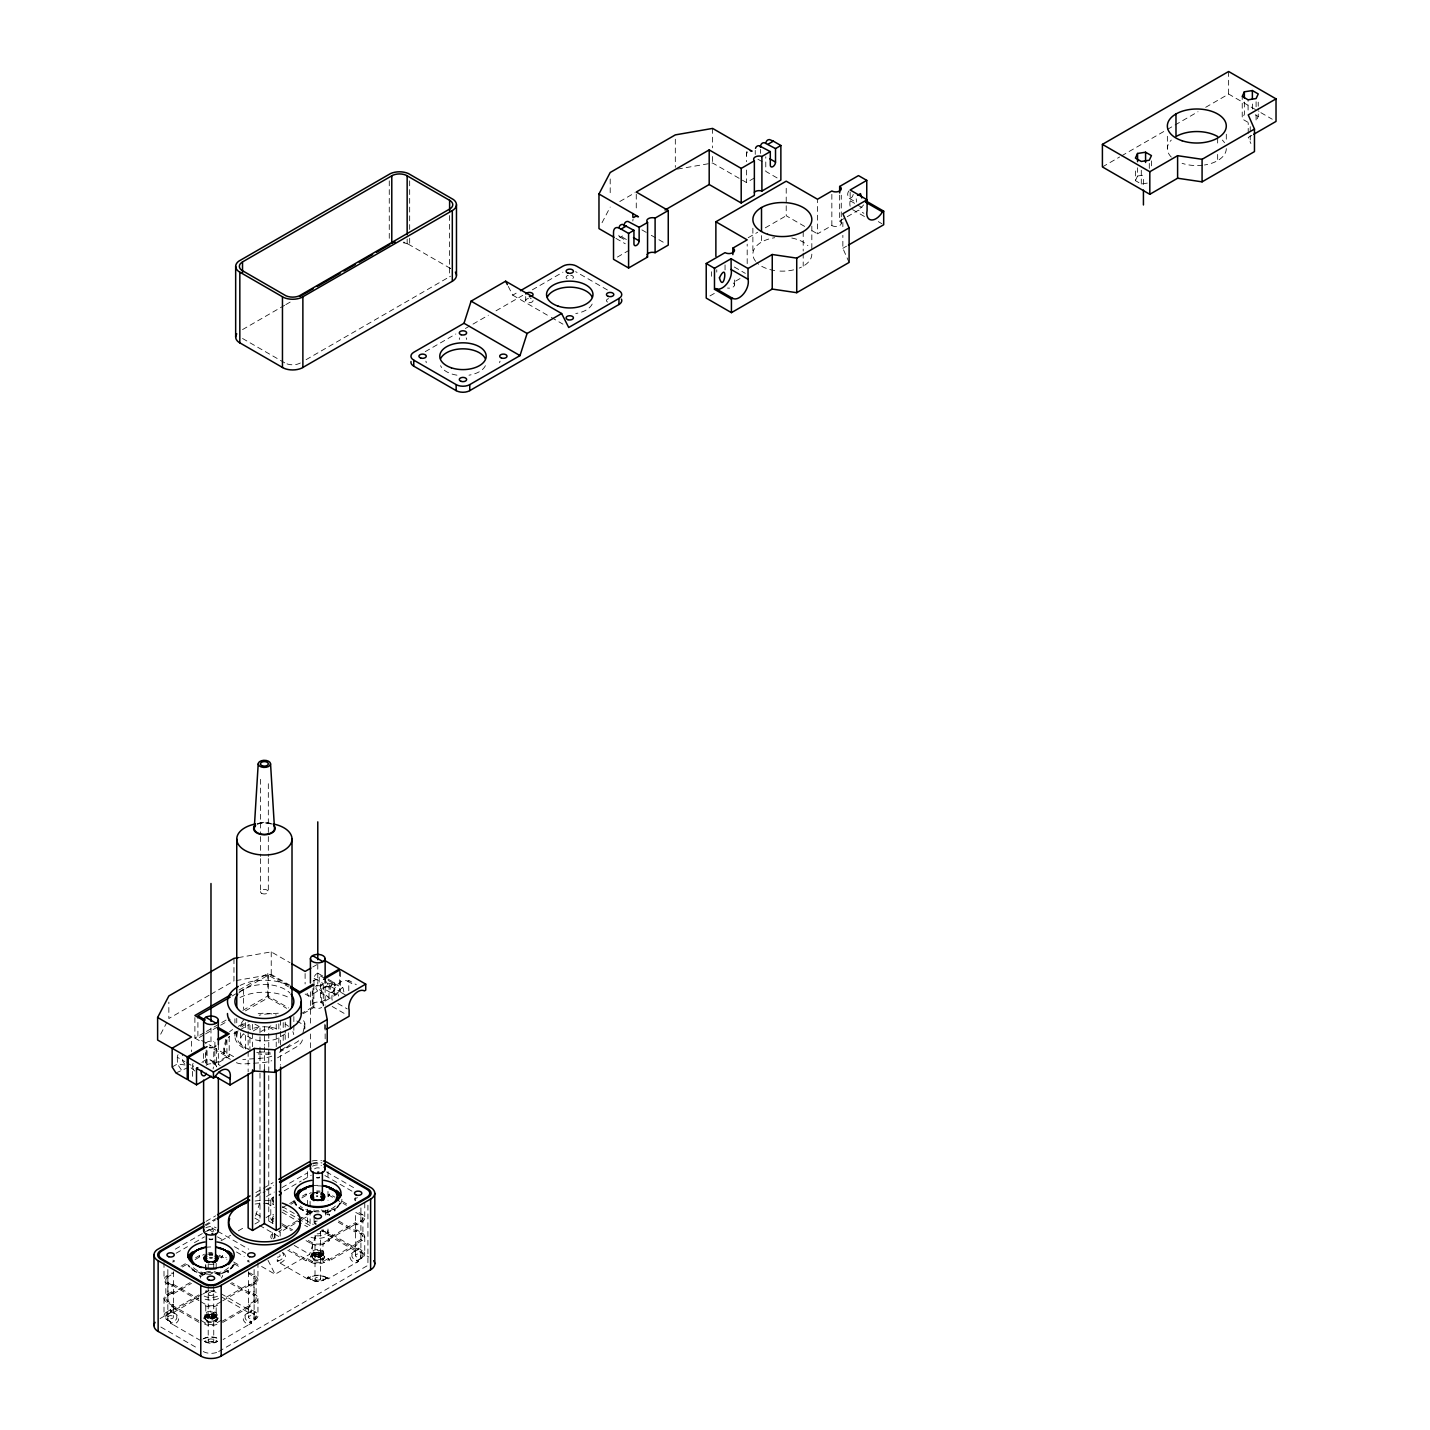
<?xml version="1.0" encoding="UTF-8"?>
<svg xmlns="http://www.w3.org/2000/svg" width="1430" height="1430" viewBox="0 0 1430 1430"><rect width="100%" height="100%" fill="white"/><g stroke="black" fill="none" stroke-linecap="round" stroke-linejoin="round"><path stroke-width="0.75" stroke-dasharray="5 3.75" d="M348.795 990.704L348.795 980.39L356.32 984.734M725.046 269.93L725.046 261.297M734.484 284.981L734.484 276.33M747.193 263.638L747.193 244.173M804.625 226.405L786.214 215.769L786.214 185.507M839.66 195.124L839.66 221.06A5.523 3.182 0 0 1 839.66 225.565A5.523 3.182 0 0 1 831.849 225.565L817.513 233.841L817.513 199.253M831.849 225.565L831.849 190.977M841.269 223.312L841.269 218.987M841.269 216.824L841.269 195.213M849.098 262.441L842.86 248.302L842.86 235.342M842.86 226.691L842.86 222.383M1147.289 183.094L1141.283 184.023L1135.42 180.645L1135.42 168.329M1135.42 180.645L1137.565 176.015L1137.565 167.81M1141.283 184.023L1141.283 169.669M1149.291 168.436L1149.291 162.287M1151.436 165.862L1151.436 157.657M1248.086 122.354L1242.223 118.976L1242.223 96.418M1244.368 102.048L1244.368 114.364L1242.223 118.976M1248.211 133.365L1248.211 123.123M1248.086 110.056L1248.086 99.814M1252.376 109.02L1252.376 102.871M1256.094 114.972L1256.094 121.121L1258.239 116.509L1258.239 108.305M1256.094 106.767L1256.094 98.563M1258.239 106.249L1258.239 102.156M313.974 985.109L314.064 978.299A3.682 2.127 -60 0 1 316.673 973.776A3.682 2.127 -60 0 1 319.283 975.296L324.932 978.549M319.176 982.106L319.283 975.296M339.5 971.042L339.5 991.544L328.239 985.038L322.894 988.13L334.155 994.619L334.352 984.001A3.682 2.127 -60 0 0 331.76 982.481A3.682 2.127 -60 0 0 329.15 987.004L328.954 997.64L320.534 1002.484A5.523 3.182 0 0 0 313.867 1003.002A5.523 3.182 0 0 0 312.991 1006.845L299.835 1014.442M343.844 991.919L343.093 987.969L332.761 983.054L330.259 986.771L330.259 991.294L337.927 996.156M716.77 272.111L716.77 269.769M856.213 198.824L856.499 202.095M225.779 1039.306L224.027 1047.582A11.333 6.542 0 0 0 227.263 1052.998L235.074 1057.521M302.981 1032.871L304.733 1024.577A11.333 6.542 0 0 0 303.518 1020.752M193.193 1066.995L193.479 1065.743M711.461 271.754L711.461 276.276M255.577 1215.965L260.725 1199.859M261.601 1266.462L275.114 1274.273L309.649 1254.325L316.745 1232.195M853.245 194.409C851.172 202.559 844.683 195.124 849.295 190.512M326.898 1233L328.042 1230.658M160.678 1034.176L166.809 1022.432M602.03 222.722L610.199 207.082M253.968 1318.728L253.968 1320.23A7.365 4.254 0 0 0 253.968 1314.206L250.053 1311.954L251.34 1309.701L256.059 1312.472A9.206 5.309 0 0 1 256.059 1318.943L250.053 1322.482L250.053 1320.98L251.483 1321.642L255.291 1319.443L253.968 1318.728A7.365 4.254 0 0 0 253.968 1312.704L255.291 1311.989M250.053 1311.954L251.483 1309.791L251.483 1311.292L248.749 1312.651L221.4 1296.867M166.666 1311.989L170.617 1309.701L171.904 1311.954L168.007 1314.206A7.365 4.254 0 0 0 168.007 1320.23L171.904 1322.482L165.898 1318.943A9.206 5.309 0 0 1 165.898 1312.472L168.007 1312.704L168.007 1314.206M285.124 1033.979L276.348 1039.038A23.953 13.817 0 0 1 252.413 1039.038L243.636 1033.979M285.124 1047.511L278.832 1051.461M362.094 1250.321L360.753 1251.053A7.365 4.254 0 0 1 360.753 1257.059L362.094 1257.792L358.286 1259.991L356.856 1259.312L356.856 1260.813L362.863 1257.292A9.206 5.309 0 0 0 362.863 1250.821L358.286 1248.122L356.856 1250.303L358.286 1248.122L358.286 1249.623L328.042 1232.177L325.593 1233.947A10.743 6.203 0 0 1 312.741 1235.163M307.504 1277.437L308.666 1276.615L308.666 1278.116L312.562 1280.368A7.365 4.254 0 0 0 322.983 1280.368L328.185 1277.365L322.983 1280.368L322.983 1278.867A7.365 4.254 0 0 1 312.562 1278.867L311.311 1279.636L307.504 1277.437L308.666 1278.116L307.504 1277.437L307.504 1278.938L277.277 1261.492L277.277 1259.991L278.707 1260.813L274.792 1258.561M309.97 1277.169L307.361 1278.813A12.584 7.275 0 0 1 328.203 1278.813L325.593 1277.169A10.743 6.203 0 0 0 309.97 1277.169L308.648 1277.902M306.092 359.681L450.522 276.205M198.734 1320.659L173.209 1305.912L173.209 1304.41L168.007 1301.407A7.365 4.254 0 0 1 168.007 1295.383L173.209 1292.38L173.209 1293.882L191.441 1283.354M274.882 1237.719L274.792 1233.733A7.365 4.254 0 0 0 273.631 1238.863M228.049 1270.769L228.049 1272.575L228.049 1270.769L222.49 1273.326A23.023 13.299 0 0 1 216.931 1274.666M334.834 1209.119L334.834 1210.906L334.834 1209.119L329.293 1211.675A23.023 13.299 0 0 1 323.734 1212.998M248.749 1272.217L248.749 1273.737L253.968 1276.74A7.365 4.254 0 0 1 253.968 1282.746L248.749 1285.767L248.749 1284.265L223.223 1298.994M355.391 1255.558L355.391 1212.247L360.753 1215.071A7.365 4.254 0 0 1 360.753 1221.095L355.552 1224.098L356.856 1224.849L362.058 1221.846A9.206 5.309 0 0 0 362.058 1214.32L356.856 1211.317M360.753 1239.738L355.552 1242.742L356.856 1243.492L362.058 1240.489A9.206 5.309 0 0 0 362.058 1232.982L356.856 1229.961L355.552 1230.712L360.753 1233.733A7.365 4.254 0 0 1 360.753 1239.738L362.058 1240.489M217.449 1341.304L216.591 1341.733A9.206 5.309 0 0 1 205.366 1341.733L204.472 1341.286L205.777 1340.536A7.365 4.254 0 0 0 216.18 1340.536L217.485 1341.286L216.18 1342.037A7.365 4.254 0 0 1 205.777 1342.037L201.862 1339.785M251.34 1321.731L250.053 1322.482L251.483 1321.642L251.483 1323.143L223.134 1339.517M326.898 1278.116L328.042 1277.437L328.042 1278.938L358.286 1261.492L358.286 1259.991L356.856 1260.813L358.144 1260.062M200.558 1278.098L200.558 1276.579L205.777 1273.576A7.365 4.254 0 0 1 207.296 1272.897M221.4 1301.55L216.18 1304.553A7.365 4.254 0 0 1 205.777 1304.553L200.558 1301.55M356.856 1224.849L355.552 1222.596L328.203 1238.38L328.203 1239.899L322.983 1242.902A7.365 4.254 0 0 1 312.562 1242.902L307.361 1239.899M221.4 1320.194L216.288 1323.161A7.365 4.254 0 0 1 205.777 1323.215L204.472 1323.966A9.206 5.309 0 0 0 217.485 1323.966L216.18 1323.215L216.18 1304.553L217.485 1305.304A9.206 5.309 0 0 1 204.472 1305.304L205.777 1304.553L205.777 1323.215L200.558 1320.194M356.856 1243.492L356.856 1245.012L329.508 1260.795L328.203 1258.543L323.073 1261.51A7.365 4.254 0 0 1 312.562 1261.546L311.275 1262.297L289.128 1249.516M242.528 329.597L284.624 305.287M285.821 304.608L290.362 301.98M619.78 201.541L635.099 192.692M508.294 286.429L512.709 295.152L518.518 291.809M425.228 351.673L455.848 333.994M465.411 328.489L488.363 315.226M496.013 310.81L522.79 295.349M532.353 289.825L562.955 272.165M617.385 257.078L628.968 250.375M677.516 169.097L712.605 163.002L746.46 182.54L756.13 176.963M748.194 237.72L757.703 232.232M765.3 227.835L786.214 215.769M709.977 295.921L715.626 292.667M740.025 278.582L732.857 282.711A5.523 3.182 0 0 1 733.733 286.572A5.523 3.182 0 0 1 727.513 288.056M839.66 221.06L845.309 217.789M847.186 216.716L858.483 210.192L863.881 213.302M842.86 248.302L846.56 246.175M1102.405 166.935L1119.619 156.996M1121.531 155.888L1165.522 130.505M1167.434 129.397L1173.172 126.072M1175.085 124.982L1198.036 111.719M1205.687 107.304L1228.638 94.058L1258.972 111.576M1251.911 135.332L1248.211 137.477L1250.892 143.536M209.066 995.298L168.847 1018.517L168.847 1002.108M210.979 994.19L233.966 980.926L233.966 958.368M239.042 990.025L267.821 973.401L288.538 985.359M232.125 995.995L237.827 992.706M239.722 991.616L268.25 975.153L288.502 986.843M312.83 966.966L316.691 964.75M194.891 1017.57L194.891 1038.073L204.49 1032.532M206.403 1031.423L219.845 1023.665M221.757 1022.557L229.444 1018.124M242.868 1010.367L267.821 995.959L288.538 1007.918M203.614 1035.016L197.912 1038.305L197.912 1015.747M205.509 1033.926L230.23 1019.662M245.424 1010.867L268.25 997.711L286.661 1008.329M238.256 1026.347L245.674 1022.075M172.154 1066.995L177.392 1063.974L188.099 1065.386M238.256 1030.869L232.679 1034.087A22.666 13.085 0 0 0 231.017 1035.159M240.097 1029.797L249.392 1024.434M175.962 1072.947L188.689 1067.263M305.144 994.011L308.916 996.192L317.692 991.133L328.954 997.64L315.637 986.503M253.235 1030.958L259.992 1027.062L259.992 1044.901M332.171 1000.213A12.977 7.49 -60 0 1 336.443 985.842A12.977 7.49 -60 0 1 347.526 981.123L348.795 980.39M260.993 1031.548L264.371 1029.582L267.768 1031.548M268.769 1047.135L268.769 1027.062L273.845 1024.13M206.188 1065.314A5.523 3.182 0 0 1 213.749 1064.152L226.905 1056.556L226.905 1033.997M334.155 994.619L339.5 991.544M216.502 1048.458L216.502 1066.905A5.523 3.182 0 0 0 214.893 1064.653L229.211 1056.377L229.211 1033.819M303.124 1013.709L313.867 1007.507A5.523 3.182 0 0 0 321.679 1007.507M323.108 1006.077A5.523 3.182 0 0 0 321.679 1003.002L340.519 992.134L347.132 995.941M279.368 1052.248L296.082 1042.595A22.666 13.085 0 0 0 300.425 1039.074M277.527 1057.825L296.082 1047.118A22.666 13.085 0 0 0 302.552 1039.449M206.045 1221.363L215.626 1215.84M255.845 1192.602L273.094 1182.646M204.847 1225.063L216.323 1218.432M256.506 1195.23L264.175 1190.815M266.087 1189.706L273.738 1185.291M205.777 1225.582L215.34 1220.058M255.505 1196.856L265.068 1191.333M266.981 1190.243L272.719 1186.918M175.3 1249.177L202.363 1233.554M204.293 1232.446L212.015 1227.977L215.876 1230.211M266.534 1196.517L274.256 1192.048M281.996 1187.579L307.11 1173.083M176.14 1253.216L187.473 1246.674M194.444 1242.652L204.472 1236.861M273.452 1197.035L273.488 1196.999A9.206 5.327 0 0 0 273.452 1204.507L273.488 1204.525M284.248 1190.797L301.23 1180.983M303.124 1179.893L311.275 1175.192M221.024 1240.829L230.623 1235.288M238.292 1230.855L244.047 1227.53M181.02 1266.211L188.313 1261.993M195.606 1257.792L199.253 1255.683L200.558 1257.935L199.253 1255.683M282.354 1207.707L287.823 1204.543M289.647 1203.488L295.116 1200.342M302.409 1196.123L306.056 1194.014L307.361 1196.284L306.056 1194.014M254.915 1223.991L259.992 1221.059L259.992 1047.135M266.069 1217.556L272.844 1213.659M171.904 1286.517L173.209 1284.265L171.904 1286.517L166.702 1283.496A9.206 5.309 0 0 1 166.702 1275.989L171.904 1272.986L173.209 1273.737L173.209 1272.217M182.325 1266.962L187.795 1263.798M195.088 1259.598L204.472 1254.182M290.951 1204.257L294.598 1202.147M301.891 1197.929L311.275 1192.513M268.769 1049.352L268.769 1221.059L273.845 1218.128M222.705 1255.683L221.4 1257.935L222.705 1255.683L226.351 1257.792M329.508 1194.014L328.203 1196.284L329.508 1194.014L334.978 1197.178M173.209 1304.41L171.904 1305.161L166.702 1302.158A9.206 5.309 0 0 1 166.702 1294.633L171.904 1291.63L173.209 1292.38M301.891 1219.593L307.361 1216.429L306.056 1214.177L311.275 1211.174A9.206 5.309 0 0 1 314.26 1210.012M171.904 1291.63L171.904 1293.131L190.136 1282.603M296.94 1220.934L278.707 1231.462L280.012 1232.213L300.068 1220.648M298.763 1219.897L306.056 1215.679M168.007 1301.407L166.702 1302.158L168.079 1301.461L168.007 1276.74L173.209 1273.737M214.661 1272.897A7.365 4.254 0 0 1 216.18 1273.576L217.485 1272.825L222.705 1275.828L221.4 1278.098M306.056 1214.177L307.361 1214.928L312.473 1211.961A7.365 4.254 0 0 1 322.983 1211.925L324.288 1211.174L329.508 1214.177L329.508 1215.679M329.508 1214.177L328.203 1214.928L323.073 1211.961M171.904 1305.161L171.904 1306.663L173.209 1305.912M198.824 1294.919L170.474 1311.292L170.474 1309.791L171.904 1311.954L170.474 1309.791M160.053 1318.585L208.673 1290.521M203.167 1293.9L205.777 1292.398A7.365 4.254 0 0 1 216.18 1292.398L216.18 1290.897A7.365 4.254 0 0 0 215.465 1290.539M174.8 1313.401L170.474 1311.292L173.209 1312.651L198.734 1297.922M248.749 1273.737L250.053 1272.986L255.255 1275.989A9.206 5.309 0 0 1 255.255 1283.496L250.053 1286.517L248.749 1285.767M253.968 1276.74L255.255 1275.989L253.879 1276.686L253.968 1301.407L248.749 1304.41L250.053 1306.663L248.749 1304.41M306.056 1240.65L311.275 1243.653L312.562 1242.902L312.562 1261.546L307.361 1258.543L306.056 1260.795L307.361 1258.543M360.753 1215.071L362.058 1214.32L360.682 1215.017M222.705 1300.8L250.053 1285.016L250.053 1286.517M328.203 1238.38L329.508 1239.131L356.856 1223.347M311.275 1243.653A9.206 5.309 0 0 0 324.288 1243.653L329.508 1240.65L329.508 1239.131M250.053 1291.63L248.749 1293.882L250.053 1291.63L255.255 1294.633A9.206 5.309 0 0 1 255.255 1302.158L250.053 1305.161M356.856 1229.961L355.552 1232.213L337.319 1221.703M255.255 1302.158L253.968 1301.407A7.365 4.254 0 0 0 253.968 1295.383L255.255 1294.633L253.879 1295.33L231.821 1282.603M360.753 1233.733L362.058 1232.982L360.682 1233.679M221.4 1321.695L248.749 1305.912M311.275 1262.297A9.206 5.309 0 0 0 324.288 1262.297L355.552 1244.261L356.856 1245.012M222.705 1322.464L250.053 1306.663M218.665 1351.529L367.921 1265.353L367.921 1204.096M168.007 1318.728L166.666 1319.443L168.007 1320.23L168.007 1318.728A7.365 4.254 0 0 1 168.007 1312.704M353.961 1251.733L358.286 1249.623L355.552 1251L328.203 1235.198A12.584 7.275 0 0 1 310.167 1236.914M247.158 1313.401L251.483 1311.292L221.257 1293.828M300.354 362.988L299.317 363.506A10.904 6.292 0 0 1 286.018 363.506M322.894 988.13L334.352 984.001L335.371 987.594M238.345 957.6L271.235 951.88L290.058 962.748M236.165 980.551L271.235 974.438L290.076 985.324M1137.565 176.015L1145.573 174.782M278.314 1013.209L266.373 1014.049A22.666 13.085 0 0 0 259.188 1015.264M314.368 1192.513L317.782 1192.513M207.565 1254.182L212.695 1254.182A6.9 3.986 0 0 0 209.191 1254.056M342.485 987.612L338.981 990.346L338.535 996.067M331.313 992.348C335.21 992.152 337.283 985.198 334.209 982.821M327.863 983.179L334.352 984.001L326.827 979.639M316.137 985.395L322.644 986.2M324.807 986.468L329.15 987.004L325.379 984.823M450.45 268.429L406.12 242.903A10.904 6.292 0 0 0 403.653 242.081M325.468 1231.963L324.413 1231.445A10.904 6.292 0 0 0 321.947 1230.622M216.18 1273.576L221.4 1276.579M203.292 1351.529L204.329 1352.065A10.904 6.292 0 0 0 217.628 1352.065M325.593 1277.169L326.916 1277.902M1260.867 112.666L1272.235 119.226M1255.308 114.811L1258.239 116.509M849.295 198.359L855.909 202.184M850.153 192.138L850.153 200.754L855.801 204.007M857.678 205.098L865.204 209.441M878.288 221.614L881.899 223.706M852.53 209.602L865.686 217.217M757.882 159.195L763.531 162.466M777.098 177.928L765.783 171.386L765.783 156.782M811.99 230.659L817.513 233.841M734.287 266.999L745.352 273.38M641.909 229.89L649.435 234.234M651.311 235.324L664.503 242.939M626.394 239.507L618.868 235.164A3.682 2.127 -60 0 0 620.799 236.951A3.682 2.127 -60 0 0 623.712 233.859M619.619 236.844L625.285 240.097M615.901 238.363L625.321 243.797M607.393 289.968L576.558 272.165A9.617 5.559 0 0 0 575.611 271.682M512.709 295.152L549.406 316.334M551.337 317.442L562.92 324.145M242.528 338.481L284.981 362.988M347.526 981.123L355.051 985.467M318.515 973.598L326.058 977.959M327.935 979.05L333.601 982.303M314.064 978.299L323.502 983.733M337.82 1003.485L347.222 1008.901M332.171 1006.47L345.345 1014.067M296.814 1020.966L301.498 1023.683A11.333 6.542 0 0 1 304.733 1029.1M268.769 1027.062L275.525 1030.958M254.915 1024.13L259.992 1027.062M201.594 1040.432L210.8 1045.759M212.641 1046.814L229.211 1056.377M194.891 1038.073L200.54 1041.326M213.714 1048.941L226.905 1056.556M230.391 1059.326L227.263 1057.521A11.333 6.542 0 0 1 224.027 1052.087L226.208 1041.737A22.666 13.085 0 0 1 227.37 1038.931M210.746 1060.095L220.166 1065.529M178.071 1054.697A3.682 2.127 -60 0 0 177.302 1057.253L184.845 1061.614M186.722 1062.705L192.371 1065.958L193.39 1069.551M326.505 1171.957L355.427 1188.652M324.878 1175.532L352.62 1191.548M342.271 1201.397L347.74 1204.543M328.203 1194.765L333.673 1197.929M335.496 1198.984L346.435 1205.293M360.753 1221.095L362.058 1221.846M338.624 1220.934L356.856 1231.462M282.354 1206.634L295.581 1214.267M297.458 1215.357L312.562 1224.08A7.365 4.254 0 0 0 313.295 1224.438M321.464 1230.068A7.365 4.254 0 0 1 322.983 1230.747L368.761 1256.97M282.943 1209.977L296.153 1217.609M298.048 1218.7L311.275 1226.332M266.534 1203.202L274.256 1207.671M281.978 1212.122L307.075 1226.618M328.203 1239.899L329.508 1240.65M324.288 1243.653L322.983 1242.902L322.983 1261.546L324.288 1262.297M281.835 1223.651L292.775 1229.961M282.354 1225.456L291.47 1230.712M255.916 1213.659L260.993 1216.59M268.769 1221.059L273.845 1223.991M329.508 1260.795L328.203 1258.543M254.915 1218.128L259.992 1221.059M259.438 1225.349L278.761 1236.485M294.205 1245.405L309.649 1254.325M287.823 1250.267L306.056 1260.795M217.807 1231.337L248.713 1249.177M209.424 1229.943L212.534 1231.748M217.485 1236.861L223.741 1240.471M234.484 1246.674L245.817 1253.216M236.486 1251.983L244.208 1256.434M233.644 1261.993L240.937 1266.211M219.219 1255.183L226.87 1259.598M234.163 1263.798L239.632 1266.962M253.968 1282.746L255.255 1283.496M248.749 1284.265L250.053 1285.016M230.516 1283.354L248.749 1293.882M200.558 1276.579L199.253 1275.828L204.472 1272.825A9.206 5.309 0 0 1 217.485 1272.825M166.702 1275.989L168.007 1276.74A7.365 4.254 0 0 0 168.007 1282.746L173.209 1285.767M173.209 1284.265L198.734 1298.994M171.904 1285.016L199.253 1300.8M171.904 1293.131L173.209 1293.882M166.702 1294.633L168.007 1295.383M171.904 1306.663L199.253 1322.464M200.701 1340.607L170.474 1323.143L170.474 1321.642M160.839 1327.022L197.501 1348.186M216.288 1254.968L221.4 1257.935M204.526 1341.304L205.777 1342.037L205.777 1340.536M322.983 1278.867L324.288 1279.618L323.394 1280.082A9.206 5.309 0 0 1 312.169 1280.082L311.311 1279.636L312.562 1280.368L312.562 1278.867M449.61 267.946L450.522 268.536M191.048 1067.852L196.107 1071.982M184.559 1063.902L182.611 1060.953L182.504 1054.25M181.306 1069.872L177.392 1063.974L177.302 1057.253M325.379 980.569L328.239 985.038M307.003 993.224L308.916 996.192M315.833 988.13L317.692 991.133M268.018 1260.313L275.114 1274.273M212.015 1227.977L213.785 1231.48M328.042 1232.177L328.203 1235.198M192.567 1076.361L192.371 1065.958A3.682 2.127 -60 0 1 193.139 1063.402M324.896 1024.077L324.896 1030.244M1250.231 126.662L1250.231 133.347M1250.231 135.582L1250.231 140.033M1228.638 71.5L1228.638 94.058M1226.296 134.206L1226.296 140.372M1217.663 138.049L1217.663 146.253M1217.663 154.44L1217.663 160.607M1167.363 136.261L1167.363 148.577M1143.428 179.394L1143.428 185.793M811.829 226.047L811.829 249.821M803.195 231.589L803.195 251.037M803.195 253.199L803.195 266.177M761.511 235.628L761.511 242.117M760.438 149.364L760.438 153.403M755.237 150.365L755.237 154.404M752.877 228.21L752.877 254.147M746.46 151.687L746.46 161.679M746.46 170.027L746.46 182.54M712.605 128.414L712.605 147.862M712.605 156.514L712.605 163.002M675.318 139.21L675.318 167.31M636.261 194.194L636.261 211.497M610.199 178.965L610.199 196.268M525.704 296.546L525.704 300.568M449.61 215.537L449.61 276.812M409.677 180.823L409.677 229.426M409.677 238.256L409.677 244.888L408.354 244.208A14.604 8.437 0 0 0 403.242 242.76M407.157 239.06L407.157 243.422M389.264 180.823L389.264 240.455M364.757 1202.934L364.757 1218.092M364.757 1236.736L364.757 1254.056M362.916 1218.092L362.916 1236.736M362.916 1254.056L362.916 1255.558M360.914 1207.921L360.914 1255.558A2.771 1.591 0 0 1 356.767 1256.934A2.771 1.591 0 0 1 356.767 1254.182A2.771 1.591 0 0 1 360.914 1255.558M360.753 1257.059L360.753 1258.561A7.365 4.254 0 0 0 360.753 1252.555M340.519 971.613L340.519 992.134M327.988 1171.581L327.988 1178.195M327.988 1191.458L327.988 1200.288M327.988 1209.119L327.988 1215.75M327.988 1229.014L327.988 1233.429L326.666 1232.767A14.604 8.437 0 0 0 321.553 1231.302M325.468 1210.138L325.468 1216.68M325.146 987.451L325.146 1005.165M325.146 1025.113L325.146 1040.629M324.681 1256.112A6.9 3.986 0 0 1 314.332 1259.562A6.9 3.986 0 0 1 314.332 1252.662A6.9 3.986 0 0 1 324.681 1256.112L324.681 1257.006A6.9 3.986 0 0 1 314.332 1260.456A6.9 3.986 0 0 1 314.332 1253.556A6.9 3.986 0 0 1 324.681 1257.006M323.77 1252.948A5.988 3.45 0 0 1 314.779 1255.951A5.988 3.45 0 0 1 314.779 1249.963A5.988 3.45 0 0 1 323.77 1252.948L323.77 1256.112A5.988 3.45 0 0 1 314.779 1259.097A5.988 3.45 0 0 1 314.779 1253.109A5.988 3.45 0 0 1 323.77 1256.112M323.305 984.752L323.305 1005.254M322.983 1229.246L322.983 1230.747M315.565 1255.504L315.565 1255.2A4.612 2.663 0 0 1 315.476 1250.642A4.612 2.663 0 0 1 322.376 1252.948L322.376 1254.754A4.612 2.663 0 0 1 315.476 1257.059A4.612 2.663 0 0 1 315.476 1252.448A4.612 2.663 0 0 1 322.376 1254.754M321.679 988.648L321.679 1003.002M321.464 1254.754A3.682 2.127 0 0 1 315.941 1256.595A3.682 2.127 0 0 1 315.941 1252.912A3.682 2.127 0 0 1 321.464 1254.754L321.464 1255.504A3.682 2.127 0 0 1 315.941 1257.345A3.682 2.127 0 0 1 315.941 1253.663A3.682 2.127 0 0 1 321.464 1255.504M320.534 984.037L320.534 1002.484M320.534 1231.23L320.534 1278.867A2.771 1.591 0 0 1 316.405 1280.243A2.771 1.591 0 0 1 316.405 1277.49A2.771 1.591 0 0 1 320.534 1278.867M319.998 1255.2A2.216 1.269 0 0 1 316.673 1256.309A2.216 1.269 0 0 1 316.673 1254.092A2.216 1.269 0 0 1 319.998 1255.2L319.998 1255.504A2.216 1.269 0 0 1 316.673 1256.612A2.216 1.269 0 0 1 316.673 1254.396A2.216 1.269 0 0 1 319.998 1255.504M319.623 1254.003A1.841 1.055 0 0 1 316.852 1254.932A1.841 1.055 0 0 1 316.852 1253.073A1.841 1.055 0 0 1 319.623 1254.003L319.623 1255.2A1.841 1.055 0 0 1 316.852 1256.13A1.841 1.055 0 0 1 316.852 1254.289A1.841 1.055 0 0 1 319.623 1255.2M317.782 964.178L317.782 984.198M315.941 1254.003L315.941 1255.2M315.011 1235.556L315.011 1278.867M314.1 1216.555L314.1 1222.579M313.867 984.948L313.867 1007.507M313.17 1252.948L313.17 1254.754M312.991 988.398L312.991 1006.845M312.258 990.901L312.258 1005.254M311.794 1252.948L311.794 1256.112M310.864 1256.112L310.864 1257.006M310.417 991.866L310.417 1025.113M310.417 1033.979L310.417 1049.495M310.096 1201.415L310.096 1207.957M310.096 1210.138L310.096 1225.421M307.575 1171.581L307.575 1178.195M307.575 1200.288L307.575 1206.92M307.575 1209.119L307.575 1226.797M305.108 973.526L305.108 983.965M304.822 1023.594L304.822 1028.116M293.847 1016.623L293.847 1023.111M293.847 1025.274L293.847 1033.926M288.324 1032.853L288.324 1038.663M285.214 1022.164L285.214 1032.978M285.214 1035.141L285.214 1039.467M283.212 1022.575L283.212 1028.385M283.212 1035.409L283.212 1041.201M280.602 1020.216L280.602 1029.135M280.602 1031.37L280.602 1044.74M280.602 1046.975L280.602 1065.118M280.173 1231.731L280.173 1236.074M278.832 1023.916L278.832 1029.725L276.348 1028.617A23.953 13.817 0 0 0 252.413 1028.617L249.928 1029.725L249.928 1023.916M278.832 1037.93L278.832 1043.739M276.222 1024.381L276.222 1031.066M276.222 1033.3L276.222 1046.671M274.792 1233.518L274.792 1239.738M272.647 1199.252L272.647 1200.771M272.647 1218.092L272.647 1224.294M272.647 1232.589L272.647 1236.736M271.235 951.88L271.235 974.438M270.806 1200.771L270.806 1218.092M268.322 783.712L268.322 834.405M268.322 836.604L268.322 856.445M268.322 858.644L268.322 891.712M268.25 975.153L268.25 997.711M267.821 973.401L267.821 995.959M264.371 1026.758L264.371 1045.205M264.371 1046.832L264.371 1069.729M260.439 779.296L260.439 834.405M260.439 836.604L260.439 856.445M260.439 858.644L260.439 891.712M257.954 1262.422L257.954 1279.743M257.954 1298.386L257.954 1315.707M256.113 1279.743L256.113 1298.386M256.113 1315.707L256.113 1317.227M254.111 1269.59L254.111 1317.227A2.771 1.591 0 0 1 249.982 1318.603A2.771 1.591 0 0 1 249.982 1315.832A2.771 1.591 0 0 1 254.111 1317.227M253.968 1312.704L253.968 1314.206M252.538 1024.381L252.538 1031.066M252.538 1033.3L252.538 1046.671M249.928 1037.93L249.928 1051.461M248.588 1271.753L248.588 1317.227M248.141 1024.684L248.141 1029.135M248.141 1031.37L248.141 1049.513M248.141 1051.443L248.141 1071.803M245.549 1022.575L245.549 1030.315M245.549 1035.409L245.549 1048.941L243.636 1047.511A23.953 13.817 0 0 1 243.636 1033.676M243.547 989.453L243.547 1008.919M240.437 1032.853L240.437 1040.593M236.754 1018.375L236.754 1022.808M236.754 1031.656L236.754 1036.089M234.913 1018.786L234.913 1023.111M234.913 1031.763L234.913 1036.089M223.938 1048.565L223.938 1053.07M218.343 1044.669L218.343 1064.617M217.878 1317.763A6.9 3.986 0 0 1 207.529 1321.231A6.9 3.986 0 0 1 207.529 1314.313A6.9 3.986 0 0 1 217.878 1317.763L217.878 1318.675A6.9 3.986 0 0 1 207.529 1322.124A6.9 3.986 0 0 1 207.529 1315.225A6.9 3.986 0 0 1 217.878 1318.675M216.967 1314.617A5.988 3.45 0 0 1 207.994 1317.602A5.988 3.45 0 0 1 207.994 1311.614A5.988 3.45 0 0 1 216.967 1314.617L216.967 1317.763A5.988 3.45 0 0 1 207.994 1320.766A5.988 3.45 0 0 1 207.994 1314.778A5.988 3.45 0 0 1 216.967 1317.763M216.18 1263.226L216.18 1269.429M216.18 1340.536L216.18 1342.037M208.762 1317.173L208.762 1316.869A4.612 2.663 0 0 1 208.673 1312.311A4.612 2.663 0 0 1 215.59 1314.617L215.59 1316.422A4.612 2.663 0 0 1 208.673 1318.71A4.612 2.663 0 0 1 208.673 1314.116A4.612 2.663 0 0 1 215.59 1316.422M214.893 1064.653L214.893 1042.095A5.523 3.182 0 0 1 216.323 1043.525M214.661 1316.422A3.682 2.127 0 0 1 209.138 1318.263A3.682 2.127 0 0 1 209.138 1314.581A3.682 2.127 0 0 1 214.661 1316.422L214.661 1317.173A3.682 2.127 0 0 1 209.138 1319.014A3.682 2.127 0 0 1 209.138 1315.332A3.682 2.127 0 0 1 214.661 1317.173M213.749 1051.837L213.749 1064.152M213.749 1263.602L213.749 1272.253M213.749 1286.392L213.749 1340.536A2.771 1.591 0 0 1 209.602 1341.912A2.771 1.591 0 0 1 209.602 1339.141A2.771 1.591 0 0 1 213.749 1340.536M213.195 1316.869A2.216 1.269 0 0 1 209.87 1317.977A2.216 1.269 0 0 1 209.87 1315.761A2.216 1.269 0 0 1 213.195 1316.869L213.195 1317.173M212.82 1315.671A1.841 1.055 0 0 1 210.067 1316.583A1.841 1.055 0 0 1 210.067 1314.742A1.841 1.055 0 0 1 212.82 1315.671L212.82 1316.869A1.841 1.055 0 0 1 210.067 1317.781A1.841 1.055 0 0 1 210.067 1315.94A1.841 1.055 0 0 1 212.82 1316.869M210.979 1028.063L210.979 1045.848M209.138 1315.671L209.138 1316.869M208.208 1263.602L208.208 1272.253M208.208 1286.392L208.208 1340.536M207.064 1050.71L207.064 1065.064M206.367 1314.617L206.367 1316.422M206.188 1050.049L206.188 1064.403M205.777 1269.429L205.777 1263.226L205.688 1269.483M205.777 1292.398L205.777 1290.897A7.365 4.254 0 0 1 206.492 1290.539M205.455 1052.552L205.455 1062.812M204.991 1314.617L204.991 1317.763M204.079 1317.763L204.079 1318.675M203.614 1053.535L203.614 1062.401M191.477 1041.219L191.477 1051.658M173.37 1271.753L173.37 1317.227A2.771 1.591 0 0 1 169.223 1318.603A2.771 1.591 0 0 1 169.223 1315.832A2.771 1.591 0 0 1 173.37 1317.227M167.846 1269.59L167.846 1317.227M165.844 1279.743L165.844 1298.386M165.844 1315.707L165.844 1317.227M164.003 1262.422L164.003 1279.743M164.003 1298.386L164.003 1315.707M1226.296 148.577A29.476 17.017 0 0 1 1204.453 165.004M1202.576 165.254A29.476 17.017 0 0 1 1182.092 163.306M1171.313 157.085A29.476 17.017 0 0 1 1171.313 140.069M1222.346 140.069A29.476 17.017 0 0 1 1224.527 142.75M533.068 300.568A3.682 2.127 0 0 1 529.708 302.677A3.682 2.127 0 0 1 525.757 300.944A3.682 2.127 0 0 1 528.439 298.512M530.333 298.512A3.682 2.127 0 0 1 531.227 298.727M607.536 302.07A3.682 2.127 0 0 1 609.18 298.512M570.713 275.204A3.682 2.127 0 0 1 572.357 278.761M567.156 278.761A3.682 2.127 0 0 1 568.8 275.204M592.181 304.036A23.22 13.406 0 0 1 575.772 313.51M485.378 365.687A23.22 13.406 0 0 1 468.969 375.178M456.957 375.178A23.22 13.406 0 0 1 440.547 365.687M466.144 337.855A3.682 2.127 0 0 1 466.52 339.464M459.405 339.464A3.682 2.127 0 0 1 459.763 337.855M499.785 362.773A3.682 2.127 0 0 1 500.143 361.164M425.783 361.164A3.682 2.127 0 0 1 426.14 362.773M811.829 254.147A29.476 17.017 0 0 1 799.245 268.089M793.632 269.859A29.476 17.017 0 0 1 776.597 270.824M774.72 270.574A29.476 17.017 0 0 1 756.827 262.655M755.648 261.332A29.476 17.017 0 0 1 774.72 237.702M791.809 238.024A29.476 17.017 0 0 1 807.879 245.638M863.595 204.901A12.977 7.49 -60 0 1 856.642 209.978M850.153 206.224A12.977 7.49 -60 0 1 850.153 200.754M746.46 155.423A9.241 5.345 60 0 1 747.515 151.92M632.847 221.024A9.241 5.345 60 0 1 633.115 219.04M205.634 1043.525A5.523 3.182 0 0 1 213.749 1041.594M201.898 1062.472A12.977 7.49 -60 0 1 213.124 1068.943M289.897 1044.597A29.476 17.017 0 0 1 281.281 1050.013M270.145 1052.766A29.476 17.017 0 0 1 256.756 1052.516M243.547 1048.119A29.476 17.017 0 0 1 235.914 1031.674M240.24 1026.329A29.476 17.017 0 0 1 249.642 1021.342M285.214 1024.059A29.476 17.017 0 0 1 288.52 1026.329M292.846 1031.674A29.476 17.017 0 0 1 293.74 1034.605M238.864 992.992A29.476 17.017 0 0 1 289.897 992.992M240.043 985.485A36.894 21.307 0 0 1 286.84 984.591M240.043 997.514A36.894 21.307 0 0 1 288.717 997.514M317.782 985.878A5.523 3.182 0 0 1 316.352 985.771M312.991 981.105A5.523 3.182 0 0 1 320.534 979.925M312.562 1166.165A7.365 4.254 0 0 1 321.464 1165.504M205.777 1227.834A7.365 4.254 0 0 1 216.18 1227.834M340.197 1202.719A23.22 13.406 0 0 1 323.788 1212.211M311.776 1212.211A23.22 13.406 0 0 1 295.367 1202.719M317.782 1185.863A23.22 13.406 0 0 1 323.788 1186.31M355.552 1200.771A3.682 2.127 0 0 1 355.552 1197.75M315.941 1224.42A3.682 2.127 0 0 1 315.941 1220.719M319.623 1177.784A3.682 2.127 0 0 1 316.834 1177.998M248.159 1261.975A3.682 2.127 0 0 1 247.801 1260.366M233.394 1264.388A23.22 13.406 0 0 1 216.985 1273.862M210.979 1274.327A23.22 13.406 0 0 1 190.869 1267.623M174.156 1260.366A3.682 2.127 0 0 1 173.799 1261.975M214.661 1290.539A9.617 5.559 0 0 1 207.296 1290.539M212.82 1239.453A3.682 2.127 0 0 1 209.138 1239.453M314.582 1168.864A3.682 2.127 0 0 1 320.964 1168.864M312.973 1163.948A9.617 5.559 0 0 1 321.464 1163.627M207.422 1231.051A3.682 2.127 0 0 1 210.979 1229.46A3.682 2.127 0 0 1 214.536 1231.051M312.187 1160.981A14.604 8.437 0 0 1 321.553 1160.624M312.33 1163.305A10.904 6.292 0 0 1 321.947 1162.947M271.503 1238.773A9.206 5.309 0 0 1 273.488 1232.982M316.584 1191.011A9.206 5.309 0 0 1 320.159 1191.136M282.961 1252.609A12.584 7.275 0 0 1 280.012 1263.03L277.277 1261.492L280.334 1260.062A10.743 6.203 0 0 0 282.443 1252.644M355.552 1251A12.584 7.275 0 0 0 355.552 1263.03L358.286 1261.492L355.212 1260.062A10.743 6.203 0 0 1 355.212 1251.053M273.631 1201.379A7.365 4.254 0 0 1 273.631 1197.125M316.405 1223.955A2.771 1.591 0 0 1 315.226 1221.953A2.771 1.591 0 0 1 318.497 1221.023M355.766 1200.056A2.771 1.591 0 0 1 357.446 1197.714M319.73 1177.069A2.771 1.591 0 0 1 316.405 1177.337M341.913 1199.252A24.131 13.925 0 0 1 324.02 1212.712M311.526 1212.712A24.131 13.925 0 0 1 293.651 1199.252M279.797 1254.754A2.771 1.591 0 0 1 277.402 1257.149M320.177 1231.445A2.771 1.591 0 0 1 319.73 1233.375A2.771 1.591 0 0 1 316.405 1233.625M273.631 1202.898A7.365 4.254 0 0 1 273.631 1198.644M316.227 1195.927A5.988 3.45 0 0 1 317.782 1195.802M316.584 1196.696A4.612 2.663 0 0 1 317.782 1196.606M335.317 1206.008A20.252 11.69 0 0 1 300.229 1206.008M312.526 1185.702A20.252 11.69 0 0 1 317.782 1185.309M315.994 1192.406A6.9 3.986 0 0 1 317.782 1192.263M315.994 1193.156A6.9 3.986 0 0 1 317.782 1193.013M316.227 1193.657A5.988 3.45 0 0 1 317.782 1193.55M340.018 1203.595A23.023 13.299 0 0 1 334.066 1209.565M311.812 1212.998A23.023 13.299 0 0 1 294.759 1200.163M273.488 1221.846A9.206 5.309 0 0 1 273.488 1214.32M322.376 1252.948A4.612 2.663 0 0 1 315.476 1255.254M321.303 1210.012A9.206 5.309 0 0 1 324.288 1211.174M316.817 1192.066A7.365 4.254 0 0 1 319.694 1192.173M273.631 1220.219A7.365 4.254 0 0 1 273.631 1215.965M208.601 1252.805A9.206 5.309 0 0 1 212.176 1252.662M173.209 1312.651A12.584 7.275 0 0 1 173.209 1324.681L170.474 1323.143L173.531 1321.731A10.743 6.203 0 0 0 173.531 1312.704M203.364 1338.766A12.584 7.275 0 0 1 218.593 1338.766M248.749 1312.651A12.584 7.275 0 0 0 248.749 1324.681L251.483 1323.143L248.427 1321.731A10.743 6.203 0 0 1 248.427 1312.704M218.593 1298.565A12.584 7.275 0 0 1 203.364 1298.565M172.994 1260.116A2.771 1.591 0 0 1 172.565 1262.046M249.41 1262.046A2.771 1.591 0 0 1 248.963 1260.116M212.927 1238.737A2.771 1.591 0 0 1 209.03 1238.737M234.288 1264.531A24.131 13.925 0 0 1 217.217 1274.38M204.74 1274.38A24.131 13.925 0 0 1 187.67 1264.531M203.167 1338.838A10.743 6.203 0 0 1 217.485 1338.158M217.485 1296.277A10.743 6.203 0 0 1 203.167 1295.598M213.964 1263.906A5.988 3.45 0 0 1 207.994 1263.906M209.424 1257.578A5.988 3.45 0 0 1 212.534 1257.578M209.781 1258.346A4.612 2.663 0 0 1 212.176 1258.346M228.532 1267.677A20.252 11.69 0 0 1 210.979 1273.522M205.741 1273.129A20.252 11.69 0 0 1 193.425 1267.677M205.741 1247.371A20.252 11.69 0 0 1 210.979 1246.96M209.191 1254.807A6.9 3.986 0 0 1 212.766 1254.807M209.424 1255.325A5.988 3.45 0 0 1 212.534 1255.325M233.215 1265.264A23.023 13.299 0 0 1 227.263 1271.216M205.026 1274.666A23.023 13.299 0 0 1 188.742 1265.264M215.59 1314.617A4.612 2.663 0 0 1 208.673 1316.905M208.154 1272.664A7.365 4.254 0 0 1 213.803 1272.664M209.066 1253.824A7.365 4.254 0 0 1 212.891 1253.824M258.991 823.144A10.779 6.221 0 0 1 272.004 824.145M257.221 824.395A10.135 5.845 0 0 1 271.539 824.395M257.221 823.662A27.635 15.945 0 0 1 271.521 823.662M255.076 1201.039A35.911 20.735 0 0 1 260.635 1200.449M264.371 1200.324A35.911 20.735 0 0 1 273.684 1201.039M264.371 1052.033A27.635 15.945 0 0 1 257.221 1051.497M248.534 1049.155A27.635 15.945 0 0 1 237.684 1031.96M241.742 1026.937A27.635 15.945 0 0 1 244.834 1024.81M271.754 1056.18A22.666 13.085 0 0 1 262.387 1058.111L244.458 1059.38A11.333 6.542 0 0 1 242.76 1059.433M229.551 1031.817A22.666 13.085 0 0 1 232.679 1029.564M241.259 1023.487A23.953 13.817 0 0 1 243.636 1020.144M258.187 1013.709A23.953 13.817 0 0 1 276.348 1015.086M270.574 1053.946A23.953 13.817 0 0 1 258.187 1053.946M236.379 1062.669A11.333 6.542 0 0 0 244.458 1063.902L262.387 1062.633A22.666 13.085 0 0 0 271.754 1060.703M228.335 1037.59A22.666 13.085 0 0 1 229.551 1036.339M255.076 1204.042A35.911 20.735 0 0 1 273.684 1204.042M168.007 1282.746L166.702 1283.496L168.079 1282.799M312.562 1211.925L311.275 1211.174L312.473 1211.961M205.777 1273.576L204.472 1272.825L205.688 1273.63M209.602 1295.294A2.771 1.591 0 0 0 213.749 1293.9A2.771 1.591 0 0 0 209.602 1292.523A2.771 1.591 0 0 0 209.602 1295.294M261.601 893.303A3.933 2.27 0 0 0 268.179 892.284A3.933 2.27 0 0 0 263.352 889.514A3.933 2.27 0 0 0 261.601 893.303"/><path stroke-width="1.5" d="M207.064 1046.617L188.242 1057.485L188.242 1080.043L196.518 1084.816L196.518 1068.317L197.787 1067.584M327.22 1019.554L327.238 1042.112L274.846 1072.357L254.272 1071.016L230.051 1084.977L230.051 1078.721A12.977 7.49 -60 0 0 225.779 1069.283A12.977 7.49 -60 0 0 214.715 1077.362L213.445 1078.077L213.445 1072.035L254.272 1048.458L274.846 1049.799L327.22 1019.554L324.878 1007.685L365.723 984.126L365.723 990.168L364.453 990.901A12.977 7.49 -60 0 0 353.389 995.62A12.977 7.49 -60 0 0 349.117 1009.991L349.117 1016.247L326.755 1029.153M227.477 1013.53A36.894 21.307 0 0 0 245.924 1031.977A36.894 21.307 0 0 0 282.836 1031.977L290.469 1028.599L290.469 1016.551A36.894 21.307 0 0 0 290.469 986.432L299.835 991.884L312.991 984.287M715.876 256.381L715.876 221.775L747.193 239.865L732.857 248.123A5.523 3.182 0 0 1 732.857 252.645A5.523 3.182 0 0 1 725.046 252.645L706.223 263.513L706.223 298.101L731.427 312.652L772.236 289.075L796.725 292.685L849.098 262.441L849.116 227.871L842.86 213.731L867.081 199.753L867.081 210.532A12.977 7.49 -60 0 0 871.353 219.97A12.977 7.49 -60 0 0 882.435 211.89L883.686 211.157L866.759 201.398L865.49 202.113L882.435 211.89M731.427 312.652L731.427 299.084L732.678 298.352A12.977 7.49 -60 0 0 743.761 293.633A12.977 7.49 -60 0 0 748.033 279.261L748.033 268.5L772.254 254.504L796.725 258.115L849.116 227.871M732.857 254.612L732.857 248.123M772.236 289.075L772.254 254.504M796.725 292.685L796.725 258.115M839.66 192.961L839.66 186.472L858.483 175.604L866.759 180.377L866.759 201.398M883.686 211.157L883.686 224.742L848.419 245.102M1137.565 161.662L1137.565 153.457L1145.573 152.224L1151.436 155.602L1149.291 160.232L1141.283 161.465L1135.42 158.087L1137.565 153.457M1145.573 162.466L1145.573 152.224M1177.605 178.232L1177.605 155.691L1202.094 159.302L1254.467 129.058L1248.229 114.918L1276.025 98.867L1228.638 71.5L1102.405 144.376L1102.405 166.935L1149.809 194.301L1177.605 178.232L1202.076 181.842L1254.467 151.616L1254.467 129.058M1202.076 181.842L1202.094 159.302M1244.368 97.955L1244.368 91.806L1252.376 90.555L1258.239 93.951L1256.094 98.563L1248.086 99.814L1242.223 96.418L1244.368 91.806M1252.376 98.759L1252.376 90.555M254.254 828.542L258.204 763.87M861.807 197.93L860.467 193.622L857.553 195.302M201.755 1070.516C199.36 1074.591 204.579 1078.738 206.313 1073.34M621.46 299.12A9.617 5.559 0 0 1 618.958 304.501L469.755 390.64A9.617 5.559 0 0 1 456.152 390.64L413.753 366.151L413.753 360.146A9.617 5.559 0 0 1 413.753 352.281L463.999 323.269L471.096 301.14L505.63 281.192L561.633 313.528L568.711 327.488L618.958 298.477A9.617 5.559 0 0 0 618.958 290.63L576.558 266.141A9.617 5.559 0 0 0 562.955 266.141L520.449 290.683M413.753 360.146L456.152 384.616A9.617 5.559 0 0 0 469.755 384.616L520.002 355.605L527.098 333.476L561.633 313.528M204.293 1047.046L187.241 1056.895L157.622 1040.039L157.622 1017.481L168.847 995.959L233.966 958.368L238.345 957.6M614.024 237.291L598.973 228.603L598.973 193.997L610.199 172.494L675.318 134.885L712.605 128.414L752.073 151.187L750.339 150.758M290.469 1028.599L296.332 1024.184A36.894 21.307 0 0 0 301.283 1013.53L301.283 1001.483M242.528 261.922L241.616 262.53A10.904 6.292 0 0 0 241.616 270.199L286.018 295.831A10.904 6.292 0 0 0 299.317 295.831L450.522 208.53A10.904 6.292 0 0 0 450.522 200.861L406.12 175.229A10.904 6.292 0 0 0 392.821 175.229L242.528 261.922L242.528 272.844M452.309 210.585L453.453 209.835A14.604 8.437 0 0 0 453.453 199.574L408.354 173.531A14.604 8.437 0 0 0 390.587 173.531L238.685 261.225A14.604 8.437 0 0 0 238.685 271.486L283.784 297.529A14.604 8.437 0 0 0 301.551 297.529L452.309 210.585L452.309 281.281L301.551 368.207A14.604 8.437 0 0 1 283.784 368.207L238.685 342.181A14.604 8.437 0 0 1 236.772 333.816M452.309 281.281L453.453 280.512A14.604 8.437 0 0 0 455.366 272.165M204.115 1222.471L156.996 1249.766A14.604 8.437 0 0 0 156.996 1260.044L202.095 1286.071A14.604 8.437 0 0 0 219.863 1286.071L371.764 1198.376A14.604 8.437 0 0 0 371.764 1188.115L326.666 1162.072A14.604 8.437 0 0 0 323.359 1160.981M155.084 1322.357A14.604 8.437 0 0 0 156.996 1330.722L202.095 1356.766A14.604 8.437 0 0 0 219.863 1356.766L371.764 1269.054A14.604 8.437 0 0 0 373.677 1260.706M866.759 180.377L850.153 189.976L867.081 199.753M196.518 1084.816L211.283 1076.272M299.925 296.457L313.331 288.717M317.156 286.518L340.126 273.255M343.951 271.039L355.427 264.425M359.252 262.208L372.658 254.469M376.483 252.27L389.872 244.53M760.438 147.344A9.241 5.345 60 0 1 764.317 142.696L775.525 148.595L775.525 162.108A3.682 2.127 -60 0 1 772.915 166.631A3.682 2.127 -60 0 1 770.305 165.129L770.305 151.598L761.904 156.46A5.523 3.182 0 0 0 755.237 156.96A5.523 3.182 0 0 0 754.361 160.803L741.205 168.4L709.191 149.918L636.261 192.031L668.257 210.514L668.257 245.102L655.101 252.699A5.523 3.182 0 0 0 647.004 254.647M668.257 210.514L655.101 218.111A5.523 3.182 0 0 0 648.433 218.611A5.523 3.182 0 0 0 647.558 222.472L647.558 257.06L628.592 268L613.524 259.295L613.524 232.178A9.241 5.345 60 0 1 617.385 227.513L621.049 229.068L626.394 225.976M767.981 144.233L773.326 141.159L780.869 145.503L780.869 180.091L761.904 191.048A5.523 3.182 0 0 0 754.361 192.21M665.039 209.996L709.191 184.524L741.205 202.989L754.361 195.392L754.361 160.803M621.049 229.068L628.592 233.412L633.937 230.337L633.937 243.851A3.682 2.127 -60 0 0 636.547 245.37A3.682 2.127 -60 0 0 639.139 240.848L639.139 227.316L627.931 221.418A9.241 5.345 60 0 0 624.07 226.083M639.139 227.316L647.558 222.472M775.525 148.595L780.869 145.503M715.876 221.775L786.214 181.181L817.513 199.253L831.849 190.977A5.523 3.182 0 0 0 839.66 190.977A5.523 3.182 0 0 0 839.66 186.472M731.427 299.084L714.482 289.307L715.751 288.574A12.977 7.49 -60 0 0 726.833 283.873A12.977 7.49 -60 0 0 731.105 269.483L731.105 258.723L714.482 268.286L706.223 263.513M1102.405 144.376L1149.809 171.743L1177.605 155.691M1253.77 134.259L1276.025 121.425L1276.025 98.867M231.356 994.458L194.891 1015.515L204.311 1020.948M230.23 997.103L197.912 1015.747L205.277 1020.001M310.9 968.092L305.108 971.435L291.935 963.838M217.503 1039.413L226.905 1033.997L217.485 1028.563M324.342 977.745L339.5 968.986L324.431 960.281M218.468 1040.021L229.211 1033.819L218.164 1027.455M313.867 984.948L299.549 993.224L290.344 987.898M323.573 979.353L340.519 969.558L365.723 984.126M217.539 1214.731L250.107 1195.927M278.832 1179.339L308.898 1162.072A14.604 8.437 0 0 1 310.471 1161.464M202.935 1226.154L159.928 1251.071A10.904 6.292 0 0 0 159.928 1258.74L204.329 1284.39A10.904 6.292 0 0 0 217.628 1284.39L368.833 1197.071A10.904 6.292 0 0 0 368.833 1189.402L324.413 1163.77M218.236 1217.323L248.856 1199.645M279.476 1181.966L311.132 1163.77M203.864 1226.69L161.769 1250.982A9.617 5.559 0 0 0 161.769 1258.829L204.186 1283.318A9.617 5.559 0 0 0 217.789 1283.318L366.974 1197.178A9.617 5.559 0 0 0 366.974 1189.313L324.574 1164.842A9.617 5.559 0 0 0 323.627 1164.36M217.253 1218.95L249.767 1200.181M280.369 1182.503L310.971 1164.842M248.141 1073.733L248.141 1227.905L252.538 1230.444L264.371 1223.597L276.222 1230.444L280.602 1227.905L280.602 1067.048M392.821 242.903L391.784 243.422L391.784 175.747M770.305 151.598L759.098 145.699A9.241 5.345 60 0 0 755.505 148.363M769.876 158.855L775.525 162.108M731.105 258.723L748.033 268.5M731.105 269.483L748.033 279.261M598.973 193.997L638.441 216.788L636.707 216.359A9.241 5.345 60 0 0 633.883 217.521M633.937 230.337L622.729 224.439A9.241 5.345 60 0 0 619.136 227.102M633.49 237.594L639.139 240.848M715.751 288.574L732.678 298.352M471.096 301.14L527.098 333.476M463.999 323.269L520.002 355.605M312.562 955.615L322.983 961.639M205.777 1017.284L216.18 1023.29M157.622 1017.481L191.477 1037.036L172.154 1048.19L172.154 1066.995L175.962 1072.947L187.241 1079.453L187.241 1056.895M218.772 1072.214L230.051 1078.721M188.242 1057.485L213.445 1072.035M215.001 1076.29L230.051 1084.977M196.518 1068.317L213.445 1078.077M773.326 141.159L769.644 139.604A9.241 5.345 60 0 0 766.051 142.285M505.63 281.192L507.4 284.677M270.556 763.87A6.185 3.575 0 0 1 261.297 766.963A6.185 3.575 0 0 1 261.297 760.778A6.185 3.575 0 0 1 270.556 763.87L274.506 828.542A10.135 5.845 0 0 1 261.762 834.191A10.135 5.845 0 0 1 255.613 825.611M274.846 1049.799L274.846 1072.357M254.272 1048.458L254.272 1071.016M1175.978 113.971L1175.996 136.529A29.476 17.017 0 0 1 1217.663 136.529M1149.809 171.743L1149.809 194.301M1143.428 190.047L1143.428 204.973M761.904 156.46L761.904 191.048M761.511 207.529L761.511 231.303M741.205 168.4L741.205 202.989M714.482 268.286L714.482 289.307M709.191 149.918L709.191 184.524M655.101 218.111L655.101 252.699M632.847 213.553L632.847 217.289M628.592 233.412L628.592 268M618.958 298.477L618.958 304.501M469.755 384.616L469.755 390.64M456.474 204.704L456.474 275.382M456.152 384.616L456.152 390.64M449.61 200.272L449.61 211.175M407.157 175.747L407.157 234.699M374.785 1193.246L374.785 1263.923M370.62 1199.127L370.62 1269.822M325.146 958.636A7.365 4.254 0 0 1 314.1 962.319A7.365 4.254 0 0 1 314.1 954.954A7.365 4.254 0 0 1 325.146 958.636L325.146 983.018M325.146 1042.845L325.146 1169.186M322.376 1172.028L322.376 1199.252M317.782 821.857L317.782 959.727M313.17 1172.028L313.17 1199.252A4.612 2.663 0 0 1 313.796 1197.929M310.417 958.636L310.417 983.018M310.417 1051.711L310.417 1169.186M302.874 296.868L302.874 367.546M292.006 839.07L292.006 1007.31M282.461 296.868L282.461 367.546M276.222 1069.872L276.222 1230.444M264.371 1069.729L264.371 1223.597M252.538 1069.872L252.538 1230.444M239.829 272.254L239.829 342.932M236.754 839.07L236.754 1007.31M235.664 266.355L235.664 337.051M221.185 1285.409L221.185 1356.087M218.343 1020.287A7.365 4.254 0 0 1 207.296 1023.969A7.365 4.254 0 0 1 207.296 1016.605A7.365 4.254 0 0 1 218.343 1020.287L218.343 1044.669M218.343 1077.916L218.343 1230.837M215.59 1233.679L215.59 1260.92A4.612 2.663 0 0 1 214.965 1262.243M210.979 883.508L210.979 1021.395M206.367 1233.679L206.367 1260.92A4.612 2.663 0 0 0 206.993 1262.243M205.974 1269.447L205.974 1268.696A19.341 11.172 0 0 0 215.984 1268.696M203.614 1020.287L203.614 1046.885M203.614 1080.133L203.614 1230.837M200.772 1285.409L200.772 1356.087M158.14 1260.795L158.14 1331.473M153.975 1254.897L153.975 1325.592M525.829 294.008A3.682 2.127 0 0 1 530.029 292.453A3.682 2.127 0 0 1 533.05 294.741A3.682 2.127 0 0 1 529.386 296.671M547.332 297.1A23.22 13.406 0 0 1 569.766 287.162A23.22 13.406 0 0 1 592.181 297.1M440.547 358.751A23.22 13.406 0 0 1 462.963 348.831A23.22 13.406 0 0 1 485.378 358.751M413.753 366.151A9.617 5.559 0 0 1 411.018 361.504M394.019 242.439A10.904 6.292 0 0 1 395.288 242.081M647.558 257.06A5.523 3.182 0 0 1 647.004 256.292M215.769 1045.956A5.523 3.182 0 0 1 214.893 1046.617M212.409 1047.439A5.523 3.182 0 0 1 209.549 1047.439M290.469 1016.551A36.894 21.307 0 0 1 238.292 1016.551A36.894 21.307 0 0 1 238.292 986.432M291.094 994.297A29.476 17.017 0 0 1 264.371 1018.5A29.476 17.017 0 0 1 237.666 994.297M322.572 984.287A5.523 3.182 0 0 1 320.534 985.449M324.163 1167.059A7.365 4.254 0 0 1 318.747 1173.404A7.365 4.254 0 0 1 310.668 1168.078M218.093 1229.746A7.365 4.254 0 0 1 210.979 1235.091A7.365 4.254 0 0 1 203.864 1229.746M295.367 1195.784A23.22 13.406 0 0 1 311.776 1186.31M325.718 1186.668A23.22 13.406 0 0 1 340.197 1195.784M188.563 1257.453A23.22 13.406 0 0 1 203.042 1248.319M218.915 1248.319A23.22 13.406 0 0 1 233.394 1257.453M216.985 1241.955A23.22 13.406 0 0 1 229.998 1262.583A23.22 13.406 0 0 1 191.96 1262.583A23.22 13.406 0 0 1 204.973 1241.955M323.788 1180.304A23.22 13.406 0 0 1 336.801 1200.932A23.22 13.406 0 0 1 298.763 1200.932A23.22 13.406 0 0 1 311.776 1180.304M279.243 1191.405A3.682 2.127 0 0 1 279.243 1195.087M298.012 1191.279A24.131 13.925 0 0 1 300.711 1189.402M336.264 1190.296A24.131 13.925 0 0 1 341.091 1195.659M320.767 1196.267A5.988 3.45 0 0 1 323.555 1200.145M311.794 1199.252A5.988 3.45 0 0 1 313.545 1196.821M321.035 1197.375A4.612 2.663 0 0 1 321.768 1200.592M313.796 1200.592A4.612 2.663 0 0 1 313.331 1199.949M323.019 1185.702A20.252 11.69 0 0 1 337.355 1200.038M298.209 1200.038A20.252 11.69 0 0 1 312.526 1185.702M337.355 1197.142A20.252 11.69 0 0 1 338.034 1200.163M322.787 1185.47A19.341 11.172 0 0 1 333.619 1202.648A19.341 11.172 0 0 1 301.945 1202.648A19.341 11.172 0 0 1 312.777 1185.47M321.232 1192.799A6.9 3.986 0 0 1 323.073 1198.823A6.9 3.986 0 0 1 312.491 1198.823A6.9 3.986 0 0 1 314.332 1192.799M324.681 1196.999A6.9 3.986 0 0 1 321.232 1200.449M314.332 1200.449A6.9 3.986 0 0 1 312.902 1199.824M311.794 1199.001A6.9 3.986 0 0 1 310.864 1196.999M311.114 1195.963A6.9 3.986 0 0 1 312.902 1194.175M322.662 1194.175A6.9 3.986 0 0 1 323.77 1195.015M320.767 1194.014A5.988 3.45 0 0 1 322.68 1198.984A5.988 3.45 0 0 1 313.939 1199.645A5.988 3.45 0 0 1 313.545 1194.568M295.545 1196.713A23.023 13.299 0 0 1 306.27 1188.652M329.293 1188.652A23.023 13.299 0 0 1 340.018 1196.713M318.729 1171.992A3.682 2.127 0 0 1 317.782 1172.064M187.67 1257.31A24.131 13.925 0 0 1 192.496 1251.965M228.049 1251.071A24.131 13.925 0 0 1 231.875 1253.949M204.991 1260.92A5.988 3.45 0 0 1 206.742 1258.472M215.215 1258.472A5.988 3.45 0 0 1 216.967 1260.92M216.216 1247.371A20.252 11.69 0 0 1 228.532 1264.513M193.425 1264.513A20.252 11.69 0 0 1 205.741 1247.371M215.984 1247.121A19.341 11.172 0 0 1 230.159 1256.452A19.341 11.172 0 0 1 220.649 1267.588M201.308 1267.588A19.341 11.172 0 0 1 191.799 1256.452A19.341 11.172 0 0 1 205.974 1247.121M215.859 1255.093A6.9 3.986 0 0 1 215.859 1260.724A6.9 3.986 0 0 1 206.099 1260.724A6.9 3.986 0 0 1 206.099 1255.093M215.859 1255.844A6.9 3.986 0 0 1 214.428 1262.118M207.529 1262.118A6.9 3.986 0 0 1 204.311 1257.631M215.215 1256.219A5.988 3.45 0 0 1 212.534 1262.011M209.424 1262.011A5.988 3.45 0 0 1 206.742 1256.219M188.742 1258.382A23.023 13.299 0 0 1 194.695 1252.43M227.263 1252.43A23.023 13.299 0 0 1 233.215 1258.382M212.82 1233.429A3.682 2.127 0 0 1 211.926 1233.643M273.255 823.966A27.635 15.945 0 0 1 286.661 848.491A27.635 15.945 0 0 1 242.099 848.491A27.635 15.945 0 0 1 255.505 823.966M273.702 825.432A10.779 6.221 0 0 1 264.371 834.763A10.779 6.221 0 0 1 255.041 825.432M282.336 1203.113A35.911 20.735 0 0 1 291.899 1234.394A35.911 20.735 0 0 1 236.862 1234.394A35.911 20.735 0 0 1 246.425 1203.113M299.746 1220.469A35.911 20.735 0 0 1 262.816 1244.797A35.911 20.735 0 0 1 229.694 1218.7M719.433 277.778C723.92 294.598 728.817 259.08 719.433 277.778M1182.092 140.748A29.476 17.017 0 0 0 1226.296 126.001A29.476 17.017 0 0 0 1182.092 111.272A29.476 17.017 0 0 0 1182.092 140.748M451.362 367.814A23.22 13.406 0 0 0 486.182 356.213A23.22 13.406 0 0 0 451.362 344.612A23.22 13.406 0 0 0 451.362 367.814M461.121 334.745A3.682 2.127 0 0 0 466.645 332.904A3.682 2.127 0 0 0 461.121 331.063A3.682 2.127 0 0 0 461.121 334.745M420.742 358.054A3.682 2.127 0 0 0 426.265 356.213A3.682 2.127 0 0 0 420.742 354.372A3.682 2.127 0 0 0 420.742 358.054M461.121 381.363A3.682 2.127 0 0 0 466.645 379.522A3.682 2.127 0 0 0 461.121 377.681A3.682 2.127 0 0 0 461.121 381.363M501.501 358.054A3.682 2.127 0 0 0 507.024 356.213A3.682 2.127 0 0 0 501.501 354.372A3.682 2.127 0 0 0 501.501 358.054M567.925 273.076A3.682 2.127 0 0 0 573.448 271.235A3.682 2.127 0 0 0 567.925 269.394A3.682 2.127 0 0 0 567.925 273.076M567.925 319.694A3.682 2.127 0 0 0 573.448 317.853A3.682 2.127 0 0 0 567.925 316.012A3.682 2.127 0 0 0 567.925 319.694M558.147 306.163A23.22 13.406 0 0 0 592.967 294.544A23.22 13.406 0 0 0 558.147 282.943A23.22 13.406 0 0 0 558.147 306.163M608.286 296.385A3.682 2.127 0 0 0 613.827 294.544A3.682 2.127 0 0 0 608.286 292.703A3.682 2.127 0 0 0 608.286 296.385M767.624 234.288A29.476 17.017 0 0 0 811.829 219.559A29.476 17.017 0 0 0 767.624 204.812A29.476 17.017 0 0 0 767.624 234.288M249.517 1256.738A3.682 2.127 0 0 0 255.041 1254.897A3.682 2.127 0 0 0 249.517 1253.055A3.682 2.127 0 0 0 249.517 1256.738M209.138 1280.065A3.682 2.127 0 0 0 214.661 1278.223A3.682 2.127 0 0 0 209.138 1276.364A3.682 2.127 0 0 0 209.138 1280.065M168.758 1256.738A3.682 2.127 0 0 0 174.281 1254.897A3.682 2.127 0 0 0 168.758 1253.055A3.682 2.127 0 0 0 168.758 1256.738M315.941 1218.396A3.682 2.127 0 0 0 321.464 1216.555A3.682 2.127 0 0 0 315.941 1214.714A3.682 2.127 0 0 0 315.941 1218.396M356.32 1195.087A3.682 2.127 0 0 0 361.844 1193.246A3.682 2.127 0 0 0 356.32 1191.405A3.682 2.127 0 0 0 356.32 1195.087M262.405 765.837A3.933 2.27 0 0 0 268.322 763.87A3.933 2.27 0 0 0 262.405 761.904A3.933 2.27 0 0 0 262.405 765.837"/></g></svg>
